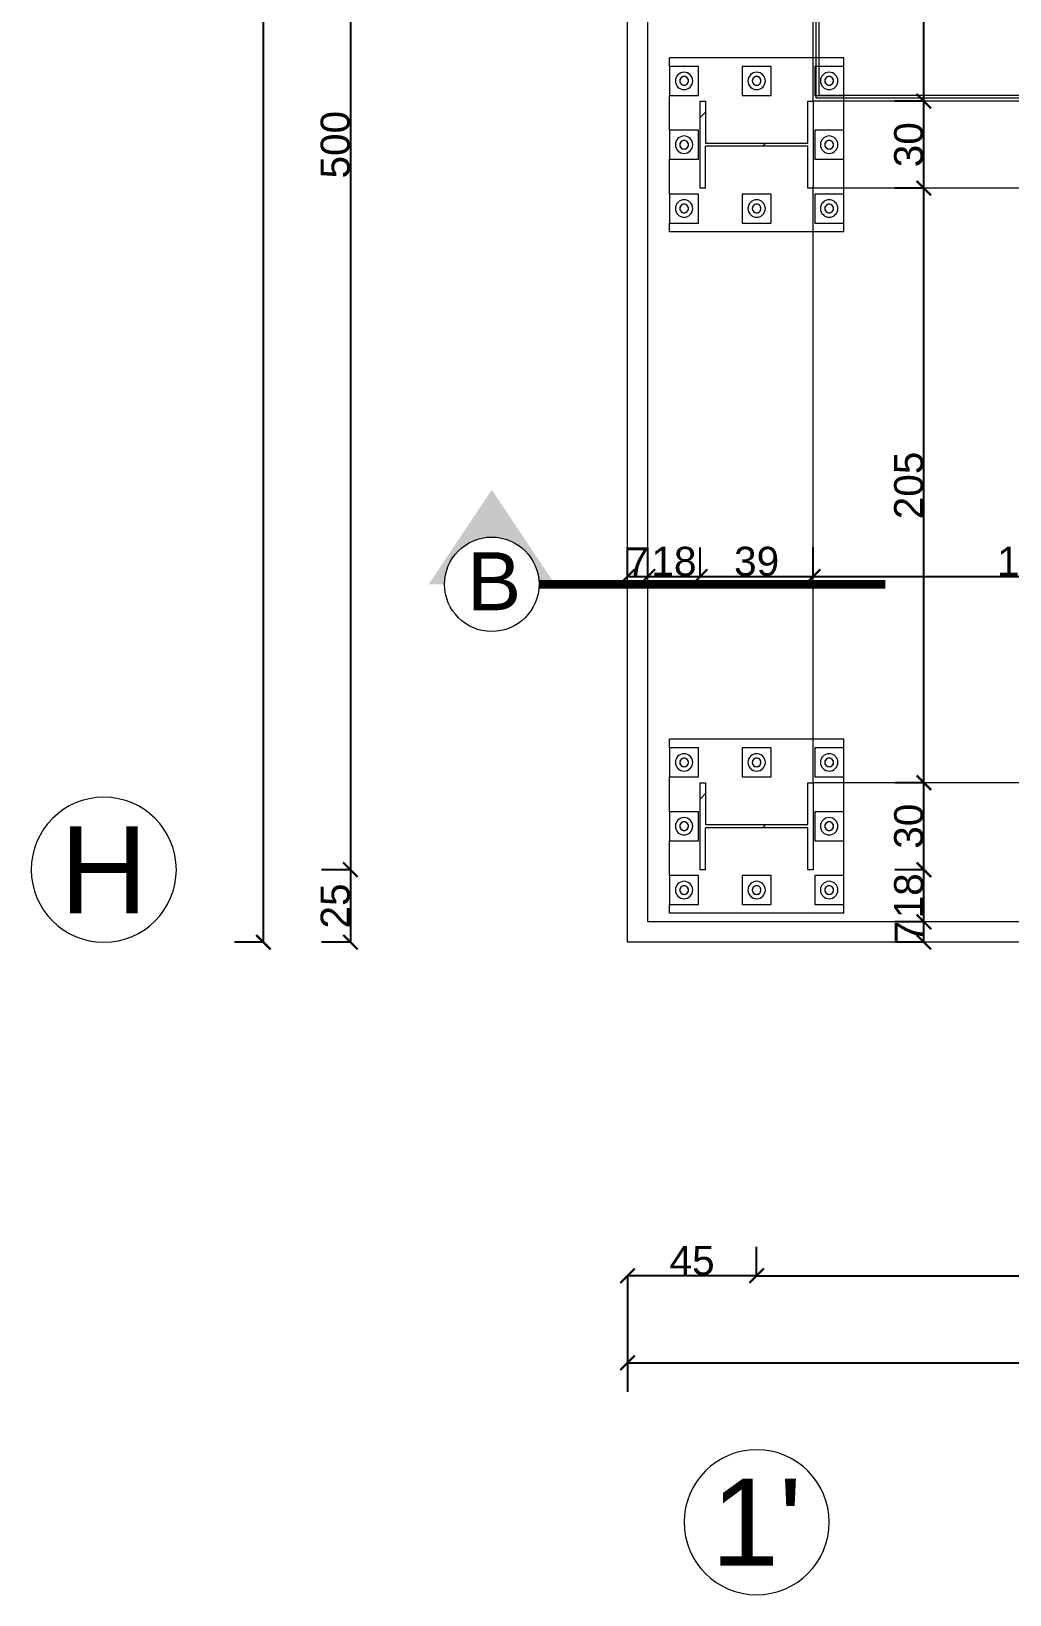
# Model space of a CAD drawing. Header units: centimetres. Extents: x 54005 to 61405, y 90310 to 94744.
# Drawn here: x 54005 to 54342, y 90750 to 91289 of the extents above; entities that cross this region are included whole.
import ezdxf
from ezdxf.enums import TextEntityAlignment as Align

# ---------------------------------------------------------------- set-up
doc = ezdxf.new("R2010")
doc.units = ezdxf.units.CM
doc.header["$LTSCALE"] = 25
doc.layers.get('0').update_dxf_attribs({"lineweight": 0})
doc.layers.get('Defpoints').update_dxf_attribs({"color": 115, "lineweight": 0})
doc.layers.add('ÖLCULENDIRME', color=115, linetype='Continuous', lineweight=5)
doc.styles.add('PEN-NO', font='arial.ttf')
doc.styles.get("Standard").update_dxf_attribs({"font": 'arial.ttf'})
doc.styles.add('YAZI', font='arial.ttf', dxfattribs={"height": 30})
doc.dimstyles.new('iç ölçü le', dxfattribs={"dimtxt": 10, "dimasz": 5, "dimexe": 10, "dimexo": 10, "dimgap": 0.09, "dimtad": 1, "dimdec": 0, "dimzin": 0, "dimdsep": 46, "dimtxsty": 'Standard', "dimblk": 'ARCHTICK', "dimcen": 0.09, "dimclrt": 7, "dimadec": 0, "dimazin": 0, "dimtfac": 1, "dimtdec": 0, "dimtofl": 0, "dimtmove": 0, "dimatfit": 3, "dimldrblk": 'DOT', "dimfxl": 20, "dimfxlon": 1, "dimtolj": 1, "dimtzin": 0, "dimarcsym": 0})

# ---------------------------------------------------------------- blocks, each defined once
blk = doc.blocks.new('AKS-NO')
blk.add_circle((0, 0), 62.5)
at = {"style": 'YAZI'}
blk.add_attdef('AKSNO', text='', height=50, dxfattribs=at).set_placement((0, 0), align=Align.MIDDLE_CENTER)
blk = doc.blocks.new('_ArchTick')
at = {"color": 0, "linetype": 'ByBlock', "const_width": 0.15}
blk.add_lwpolyline([(-0.5, -0.5), (0.5, 0.5)], dxfattribs=at)
blk = doc.blocks.new('*D24')
at = {"layer": 'Defpoints', "color": 0, "transparency": 16777216}
for p in [(54084.89, 94024.61), (54084.89, 94024.61), (54084.89, 90974.61)]:
    blk.add_point(p, dxfattribs=at)
at = {"layer": 'ÖLCULENDIRME', "color": 0, "lineweight": -2, "transparency": 16777216}
for p, q in [((54084.89, 94024.61), (54074.89, 94024.61)), ((54084.89, 90974.61), (54084.89, 94024.61)), ((54084.89, 90974.61), (54074.89, 90974.61))]:
    blk.add_line(p, q, dxfattribs=at)
at = {"layer": 'ÖLCULENDIRME', "color": 0, "lineweight": -2, "transparency": 16777216, "xscale": 5, "yscale": 5, "zscale": 5}
for p, rotation in [((54084.89, 94024.61), 90), ((54084.89, 90974.61), 270)]:
    blk.add_blockref('_ArchTick', p, dxfattribs=dict(at, rotation=rotation))
at = {"layer": 'ÖLCULENDIRME', "color": 7, "transparency": 16777216, "insert": (54079.69, 92499.61), "char_height": 10, "attachment_point": 5, "rotation": 90}
blk.add_mtext('\\A1;3050', dxfattribs=at)
blk = doc.blocks.new('_Dot')
at = {"color": 0, "linetype": 'ByBlock', "lineweight": -2}
blk.add_line((-0.5, 0), (-1, 0), dxfattribs=at)
at = {"color": 0, "linetype": 'ByBlock', "const_width": 0.5}
blk.add_lwpolyline([(-0.25, 0, 1), (0.25, 0, 1)], format="xyb", close=True, dxfattribs=at)
blk = doc.blocks.new('*D31')
at = {"layer": 'Defpoints', "color": 0, "transparency": 16777216}
for p in [(54114.89, 91499.61), (54114.89, 90999.61), (54114.89, 90999.61)]:
    blk.add_point(p, dxfattribs=at)
at = {"layer": 'ÖLCULENDIRME', "color": 0, "lineweight": -2, "transparency": 16777216}
for p, q in [((54114.89, 91499.61), (54104.89, 91499.61)), ((54114.89, 91499.61), (54114.89, 90999.61)), ((54114.89, 90999.61), (54104.89, 90999.61))]:
    blk.add_line(p, q, dxfattribs=at)
at = {"layer": 'ÖLCULENDIRME', "color": 0, "lineweight": -2, "transparency": 16777216, "xscale": 5, "yscale": 5, "zscale": 5}
for p, rotation in [((54114.89, 91499.61), 90), ((54114.89, 90999.61), 270)]:
    blk.add_blockref('_ArchTick', p, dxfattribs=dict(at, rotation=rotation))
at = {"layer": 'ÖLCULENDIRME', "color": 7, "transparency": 16777216, "insert": (54109.7, 91249.61), "char_height": 10, "attachment_point": 5, "rotation": 90}
blk.add_mtext('\\A1;500', dxfattribs=at)
blk = doc.blocks.new('*D32')
at = {"layer": 'Defpoints', "color": 0, "transparency": 16777216}
for p in [(54210.39, 90859.61), (61199.39, 90859.61), (61199.39, 90829.61)]:
    blk.add_point(p, dxfattribs=at)
at = {"layer": 'ÖLCULENDIRME', "color": 0, "lineweight": -2, "transparency": 16777216}
for p, q in [((54210.39, 90849.61), (54210.39, 90819.61)), ((61199.39, 90849.61), (61199.39, 90819.61)), ((54210.39, 90829.61), (61199.39, 90829.61))]:
    blk.add_line(p, q, dxfattribs=at)
at = {"layer": 'ÖLCULENDIRME', "color": 0, "lineweight": -2, "transparency": 16777216, "xscale": 5, "yscale": 5, "zscale": 5, "rotation": 180}
blk.add_blockref('_ArchTick', (54210.39, 90829.61), dxfattribs=at)
at = {"layer": 'ÖLCULENDIRME', "color": 0, "lineweight": -2, "transparency": 16777216, "xscale": 5, "yscale": 5, "zscale": 5}
blk.add_blockref('_ArchTick', (61199.39, 90829.61), dxfattribs=at)
at = {"layer": 'ÖLCULENDIRME', "color": 7, "transparency": 16777216, "insert": (57704.89, 90834.81), "char_height": 10, "attachment_point": 5}
blk.add_mtext('\\A1;6989', dxfattribs=at)
blk = doc.blocks.new('*D33')
at = {"layer": 'Defpoints', "color": 0, "transparency": 16777216}
for p in [(54254.89, 90859.61), (54904.89, 90859.61), (54904.89, 90859.61)]:
    blk.add_point(p, dxfattribs=at)
at = {"layer": 'ÖLCULENDIRME', "color": 0, "lineweight": -2, "transparency": 16777216}
for p, q in [((54254.89, 90859.61), (54254.89, 90869.61)), ((54904.89, 90859.61), (54904.89, 90869.61)), ((54254.89, 90859.61), (54904.89, 90859.61))]:
    blk.add_line(p, q, dxfattribs=at)
at = {"layer": 'ÖLCULENDIRME', "color": 0, "lineweight": -2, "transparency": 16777216, "xscale": 5, "yscale": 5, "zscale": 5, "rotation": 180}
blk.add_blockref('_ArchTick', (54254.89, 90859.61), dxfattribs=at)
at = {"layer": 'ÖLCULENDIRME', "color": 0, "lineweight": -2, "transparency": 16777216, "xscale": 5, "yscale": 5, "zscale": 5}
blk.add_blockref('_ArchTick', (54904.89, 90859.61), dxfattribs=at)
at = {"layer": 'ÖLCULENDIRME', "color": 7, "transparency": 16777216, "insert": (54579.89, 90864.81), "char_height": 10, "attachment_point": 5}
blk.add_mtext('\\A1;650', dxfattribs=at)
blk = doc.blocks.new('*D46')
at = {"layer": 'Defpoints', "color": 0, "transparency": 16777216}
for p in [(54114.89, 90999.61), (54114.89, 90974.61), (54115.71, 90974.61)]:
    blk.add_point(p, dxfattribs=at)
at = {"layer": 'ÖLCULENDIRME', "color": 0, "lineweight": -2, "transparency": 16777216}
for p, q in [((54114.89, 90999.61), (54104.89, 90999.61)), ((54114.89, 90999.61), (54114.89, 90974.61)), ((54114.89, 90974.61), (54104.89, 90974.61))]:
    blk.add_line(p, q, dxfattribs=at)
at = {"layer": 'ÖLCULENDIRME', "color": 0, "lineweight": -2, "transparency": 16777216, "xscale": 5, "yscale": 5, "zscale": 5}
for p, rotation in [((54114.89, 90999.61), 90), ((54114.89, 90974.61), 270)]:
    blk.add_blockref('_ArchTick', p, dxfattribs=dict(at, rotation=rotation))
at = {"layer": 'ÖLCULENDIRME', "color": 7, "transparency": 16777216, "insert": (54109.7, 90987.11), "char_height": 10, "attachment_point": 5, "rotation": 90}
blk.add_mtext('\\A1;25', dxfattribs=at)
blk = doc.blocks.new('*D47')
at = {"layer": 'Defpoints', "color": 0, "transparency": 16777216}
for p in [(54210.39, 90868.15), (54210.39, 90859.61), (54254.89, 90859.61)]:
    blk.add_point(p, dxfattribs=at)
at = {"layer": 'ÖLCULENDIRME', "color": 0, "lineweight": -2, "transparency": 16777216}
for p, q in [((54254.89, 90859.61), (54254.89, 90869.61)), ((54210.39, 90859.61), (54210.39, 90849.61)), ((54254.89, 90859.61), (54210.39, 90859.61))]:
    blk.add_line(p, q, dxfattribs=at)
at = {"layer": 'ÖLCULENDIRME', "color": 0, "lineweight": -2, "transparency": 16777216, "xscale": 5, "yscale": 5, "zscale": 5, "rotation": 180}
blk.add_blockref('_ArchTick', (54210.39, 90859.61), dxfattribs=at)
at = {"layer": 'ÖLCULENDIRME', "color": 0, "lineweight": -2, "transparency": 16777216, "xscale": 5, "yscale": 5, "zscale": 5}
blk.add_blockref('_ArchTick', (54254.89, 90859.61), dxfattribs=at)
at = {"layer": 'ÖLCULENDIRME', "color": 7, "transparency": 16777216, "insert": (54232.64, 90864.79), "char_height": 10, "attachment_point": 5}
blk.add_mtext('\\A1;45', dxfattribs=at)
blk = doc.blocks.new('*D107')
at = {"layer": 'Defpoints', "color": 0, "transparency": 16777216}
for p in [(54210.39, 91100.7), (54217.39, 91100.7), (54217.39, 91100.7)]:
    blk.add_point(p, dxfattribs=at)
at = {"layer": 'ÖLCULENDIRME', "color": 0, "lineweight": -2, "transparency": 16777216}
for p, q in [((54210.39, 91100.7), (54210.39, 91110.7)), ((54217.39, 91100.7), (54217.39, 91110.7)), ((54210.39, 91100.7), (54217.39, 91100.7))]:
    blk.add_line(p, q, dxfattribs=at)
at = {"layer": 'ÖLCULENDIRME', "color": 0, "lineweight": -2, "transparency": 16777216, "xscale": 5, "yscale": 5, "zscale": 5, "rotation": 180}
blk.add_blockref('_ArchTick', (54210.39, 91100.7), dxfattribs=at)
at = {"layer": 'ÖLCULENDIRME', "color": 0, "lineweight": -2, "transparency": 16777216, "xscale": 5, "yscale": 5, "zscale": 5}
blk.add_blockref('_ArchTick', (54217.39, 91100.7), dxfattribs=at)
at = {"layer": 'ÖLCULENDIRME', "color": 7, "transparency": 16777216, "insert": (54213.89, 91105.79), "char_height": 10, "attachment_point": 5}
blk.add_mtext('\\A1;7', dxfattribs=at)
blk = doc.blocks.new('*D108')
at = {"layer": 'Defpoints', "color": 0, "transparency": 16777216}
for p in [(54217.39, 91100.7), (54235.39, 91100.7), (54235.39, 91100.7)]:
    blk.add_point(p, dxfattribs=at)
at = {"layer": 'ÖLCULENDIRME', "color": 0, "lineweight": -2, "transparency": 16777216}
for p, q in [((54217.39, 91100.7), (54217.39, 91110.7)), ((54235.39, 91100.7), (54235.39, 91110.7)), ((54217.39, 91100.7), (54235.39, 91100.7))]:
    blk.add_line(p, q, dxfattribs=at)
at = {"layer": 'ÖLCULENDIRME', "color": 0, "lineweight": -2, "transparency": 16777216, "xscale": 5, "yscale": 5, "zscale": 5, "rotation": 180}
blk.add_blockref('_ArchTick', (54217.39, 91100.7), dxfattribs=at)
at = {"layer": 'ÖLCULENDIRME', "color": 0, "lineweight": -2, "transparency": 16777216, "xscale": 5, "yscale": 5, "zscale": 5}
blk.add_blockref('_ArchTick', (54235.39, 91100.7), dxfattribs=at)
at = {"layer": 'ÖLCULENDIRME', "color": 7, "transparency": 16777216, "insert": (54226.39, 91105.89), "char_height": 10, "attachment_point": 5}
blk.add_mtext('\\A1;18', dxfattribs=at)
blk = doc.blocks.new('*D109')
at = {"layer": 'Defpoints', "color": 0, "transparency": 16777216}
for p in [(54235.39, 91100.7), (54274.39, 91100.7), (54274.39, 91100.7)]:
    blk.add_point(p, dxfattribs=at)
at = {"layer": 'ÖLCULENDIRME', "color": 0, "lineweight": -2, "transparency": 16777216}
for p, q in [((54235.39, 91100.7), (54235.39, 91110.7)), ((54274.39, 91100.7), (54274.39, 91110.7)), ((54235.39, 91100.7), (54274.39, 91100.7))]:
    blk.add_line(p, q, dxfattribs=at)
at = {"layer": 'ÖLCULENDIRME', "color": 0, "lineweight": -2, "transparency": 16777216, "xscale": 5, "yscale": 5, "zscale": 5, "rotation": 180}
blk.add_blockref('_ArchTick', (54235.39, 91100.7), dxfattribs=at)
at = {"layer": 'ÖLCULENDIRME', "color": 0, "lineweight": -2, "transparency": 16777216, "xscale": 5, "yscale": 5, "zscale": 5}
blk.add_blockref('_ArchTick', (54274.39, 91100.7), dxfattribs=at)
at = {"layer": 'ÖLCULENDIRME', "color": 7, "transparency": 16777216, "insert": (54254.89, 91105.9), "char_height": 10, "attachment_point": 5}
blk.add_mtext('\\A1;39', dxfattribs=at)
blk = doc.blocks.new('*D110')
at = {"layer": 'Defpoints', "color": 0, "transparency": 16777216}
for p in [(54274.39, 91100.7), (54424.39, 91100.7), (54424.39, 91100.7)]:
    blk.add_point(p, dxfattribs=at)
at = {"layer": 'ÖLCULENDIRME', "color": 0, "lineweight": -2, "transparency": 16777216}
for p, q in [((54274.39, 91100.7), (54274.39, 91110.7)), ((54274.39, 91100.7), (54424.39, 91100.7)), ((54424.39, 91100.7), (54424.39, 91090.7))]:
    blk.add_line(p, q, dxfattribs=at)
at = {"layer": 'ÖLCULENDIRME', "color": 0, "lineweight": -2, "transparency": 16777216, "xscale": 5, "yscale": 5, "zscale": 5, "rotation": 180}
blk.add_blockref('_ArchTick', (54274.39, 91100.7), dxfattribs=at)
at = {"layer": 'ÖLCULENDIRME', "color": 0, "lineweight": -2, "transparency": 16777216, "xscale": 5, "yscale": 5, "zscale": 5}
blk.add_blockref('_ArchTick', (54424.39, 91100.7), dxfattribs=at)
at = {"layer": 'ÖLCULENDIRME', "color": 7, "transparency": 16777216, "insert": (54349.39, 91105.89), "char_height": 10, "attachment_point": 5}
blk.add_mtext('\\A1;150', dxfattribs=at)
blk = doc.blocks.new('*D115')
at = {"layer": 'Defpoints', "color": 0, "transparency": 16777216}
for p in [(54312.54, 90981.61), (54312.54, 90981.61), (54312.54, 90974.61)]:
    blk.add_point(p, dxfattribs=at)
at = {"layer": 'ÖLCULENDIRME', "color": 0, "lineweight": -2, "transparency": 16777216}
for p, q in [((54312.54, 90981.61), (54302.54, 90981.61)), ((54312.54, 90974.61), (54312.54, 90981.61)), ((54312.54, 90974.61), (54302.54, 90974.61))]:
    blk.add_line(p, q, dxfattribs=at)
at = {"layer": 'ÖLCULENDIRME', "color": 0, "lineweight": -2, "transparency": 16777216, "xscale": 5, "yscale": 5, "zscale": 5}
for p, rotation in [((54312.54, 90981.61), 90), ((54312.54, 90974.61), 270)]:
    blk.add_blockref('_ArchTick', p, dxfattribs=dict(at, rotation=rotation))
at = {"layer": 'ÖLCULENDIRME', "color": 7, "transparency": 16777216, "insert": (54307.45, 90978.11), "char_height": 10, "attachment_point": 5, "rotation": 90}
blk.add_mtext('\\A1;7', dxfattribs=at)
blk = doc.blocks.new('*D116')
at = {"layer": 'Defpoints', "color": 0, "transparency": 16777216}
for p in [(54312.54, 90999.61), (54312.54, 90999.61), (54312.54, 90981.61)]:
    blk.add_point(p, dxfattribs=at)
at = {"layer": 'ÖLCULENDIRME', "color": 0, "lineweight": -2, "transparency": 16777216}
for p, q in [((54312.54, 90999.61), (54302.54, 90999.61)), ((54312.54, 90981.61), (54312.54, 90999.61)), ((54312.54, 90981.61), (54302.54, 90981.61))]:
    blk.add_line(p, q, dxfattribs=at)
at = {"layer": 'ÖLCULENDIRME', "color": 0, "lineweight": -2, "transparency": 16777216, "xscale": 5, "yscale": 5, "zscale": 5}
for p, rotation in [((54312.54, 90999.61), 90), ((54312.54, 90981.61), 270)]:
    blk.add_blockref('_ArchTick', p, dxfattribs=dict(at, rotation=rotation))
at = {"layer": 'ÖLCULENDIRME', "color": 7, "transparency": 16777216, "insert": (54307.34, 90990.61), "char_height": 10, "attachment_point": 5, "rotation": 90}
blk.add_mtext('\\A1;18', dxfattribs=at)
blk = doc.blocks.new('*D117')
at = {"layer": 'Defpoints', "color": 0, "transparency": 16777216}
for p in [(54312.54, 91029.61), (54312.54, 91029.61), (54312.54, 90999.61)]:
    blk.add_point(p, dxfattribs=at)
at = {"layer": 'ÖLCULENDIRME', "color": 0, "lineweight": -2, "transparency": 16777216}
for p, q in [((54312.54, 91029.61), (54302.54, 91029.61)), ((54312.54, 90999.61), (54312.54, 91029.61)), ((54312.54, 90999.61), (54302.54, 90999.61))]:
    blk.add_line(p, q, dxfattribs=at)
at = {"layer": 'ÖLCULENDIRME', "color": 0, "lineweight": -2, "transparency": 16777216, "xscale": 5, "yscale": 5, "zscale": 5}
for p, rotation in [((54312.54, 91029.61), 90), ((54312.54, 90999.61), 270)]:
    blk.add_blockref('_ArchTick', p, dxfattribs=dict(at, rotation=rotation))
at = {"layer": 'ÖLCULENDIRME', "color": 7, "transparency": 16777216, "insert": (54307.34, 91014.61), "char_height": 10, "attachment_point": 5, "rotation": 90}
blk.add_mtext('\\A1;30', dxfattribs=at)
blk = doc.blocks.new('*D118')
at = {"layer": 'Defpoints', "color": 0, "transparency": 16777216}
for p in [(54312.54, 91234.61), (54312.54, 91234.61), (54312.54, 91029.61)]:
    blk.add_point(p, dxfattribs=at)
at = {"layer": 'ÖLCULENDIRME', "color": 0, "lineweight": -2, "transparency": 16777216}
for p, q in [((54312.54, 91234.61), (54302.54, 91234.61)), ((54312.54, 91029.61), (54312.54, 91234.61)), ((54312.54, 91029.61), (54302.54, 91029.61))]:
    blk.add_line(p, q, dxfattribs=at)
at = {"layer": 'ÖLCULENDIRME', "color": 0, "lineweight": -2, "transparency": 16777216, "xscale": 5, "yscale": 5, "zscale": 5}
for p, rotation in [((54312.54, 91234.61), 90), ((54312.54, 91029.61), 270)]:
    blk.add_blockref('_ArchTick', p, dxfattribs=dict(at, rotation=rotation))
at = {"layer": 'ÖLCULENDIRME', "color": 7, "transparency": 16777216, "insert": (54307.34, 91132.11), "char_height": 10, "attachment_point": 5, "rotation": 90}
blk.add_mtext('\\A1;205', dxfattribs=at)
blk = doc.blocks.new('*D49')
at = {"layer": 'Defpoints', "color": 0, "transparency": 16777216}
for p in [(54312.54, 91264.61), (54312.54, 91264.61), (54312.54, 91234.61)]:
    blk.add_point(p, dxfattribs=at)
at = {"layer": 'ÖLCULENDIRME', "color": 0, "lineweight": -2, "transparency": 16777216}
for p, q in [((54312.54, 91264.61), (54302.54, 91264.61)), ((54312.54, 91234.61), (54312.54, 91264.61)), ((54312.54, 91234.61), (54302.54, 91234.61))]:
    blk.add_line(p, q, dxfattribs=at)
at = {"layer": 'ÖLCULENDIRME', "color": 0, "lineweight": -2, "transparency": 16777216, "xscale": 5, "yscale": 5, "zscale": 5}
for p, rotation in [((54312.54, 91264.61), 90), ((54312.54, 91234.61), 270)]:
    blk.add_blockref('_ArchTick', p, dxfattribs=dict(at, rotation=rotation))
at = {"layer": 'ÖLCULENDIRME', "color": 7, "transparency": 16777216, "insert": (54307.34, 91249.61), "char_height": 10, "attachment_point": 5, "rotation": 90}
blk.add_mtext('\\A1;30', dxfattribs=at)
blk = doc.blocks.new('*D50')
at = {"layer": 'Defpoints', "color": 0, "transparency": 16777216}
for p in [(54312.54, 91584.61), (54312.54, 91584.61), (54312.54, 91264.61)]:
    blk.add_point(p, dxfattribs=at)
at = {"layer": 'ÖLCULENDIRME', "color": 0, "lineweight": -2, "transparency": 16777216}
for p, q in [((54312.54, 91584.61), (54302.54, 91584.61)), ((54312.54, 91264.61), (54312.54, 91584.61)), ((54312.54, 91264.61), (54302.54, 91264.61))]:
    blk.add_line(p, q, dxfattribs=at)
at = {"layer": 'ÖLCULENDIRME', "color": 0, "lineweight": -2, "transparency": 16777216, "xscale": 5, "yscale": 5, "zscale": 5}
for p, rotation in [((54312.54, 91584.61), 90), ((54312.54, 91264.61), 270)]:
    blk.add_blockref('_ArchTick', p, dxfattribs=dict(at, rotation=rotation))
at = {"layer": 'ÖLCULENDIRME', "color": 7, "transparency": 16777216, "insert": (54307.34, 91424.61), "char_height": 10, "attachment_point": 5, "rotation": 90}
blk.add_mtext('\\A1;320', dxfattribs=at)

msp = doc.modelspace()

# ---------------------------------------------------------------- hatches: boundary and pattern name
at = {"layer": 'ÖLCULENDIRME'}
h = msp.add_hatch(color=256, dxfattribs=at)
h.dxf.hatch_style = 1
h.paths.add_polyline_path([(54147.34, 91098.03), (54141.85, 91098.03), (54163.61, 91130.65), (54185.38, 91098.03), (54179.89, 91098.03, 1)])

# ---------------------------------------------------------------- linework, layer by layer
for p, q in [((54284.89, 91279.61), (54224.89, 91279.61)), ((54224.89, 91276.61), (54224.89, 91279.61)), ((54234.89, 91276.61), (54224.89, 91276.61)), ((54224.89, 91276.61), (54224.89, 91266.61)), ((54234.89, 91266.61), (54234.89, 91276.61)), ((54259.89, 91276.61), (54249.89, 91276.61)), ((54249.89, 91276.61), (54249.89, 91266.61)), ((54259.89, 91266.61), (54259.89, 91276.61)), ((54284.89, 91276.61), (54274.89, 91276.61)), ((54274.89, 91276.61), (54274.89, 91266.61)), ((54284.89, 91276.61), (54284.89, 91279.61)), ((54284.89, 91266.61), (54284.89, 91276.61)), ((54224.89, 91254.61), (54224.89, 91266.61)), ((54224.89, 91266.61), (54234.89, 91266.61)), ((54249.89, 91266.61), (54259.89, 91266.61)), ((54274.89, 91266.61), (54284.89, 91266.61)), ((54284.89, 91254.61), (54284.89, 91266.61)), ((54235.39, 91234.61), (54235.39, 91264.61)), ((54235.39, 91264.61), (54237.29, 91264.61)), ((54235.39, 91258.94), (54237.29, 91260.84)), ((54237.29, 91264.61), (54237.29, 91250.16)), ((54272.49, 91250.16), (54272.49, 91264.61)), ((54272.49, 91264.61), (54274.39, 91264.61)), ((54274.39, 91264.61), (54274.39, 91234.61)), ((54234.89, 91254.61), (54224.89, 91254.61)), ((54224.89, 91254.61), (54224.89, 91244.61)), ((54234.89, 91244.61), (54234.89, 91254.61)), ((54237.29, 91250.16), (54272.49, 91250.16)), ((54256.94, 91249.06), (54258.04, 91250.16)), ((54284.89, 91254.61), (54274.89, 91254.61)), ((54274.89, 91254.61), (54274.89, 91244.61)), ((54284.89, 91244.61), (54284.89, 91254.61)), ((54224.89, 91232.61), (54224.89, 91244.61)), ((54224.89, 91244.61), (54234.89, 91244.61)), ((54272.49, 91249.06), (54237.29, 91249.06)), ((54237.29, 91234.61), (54237.29, 91249.06)), ((54272.49, 91234.61), (54272.49, 91249.06)), ((54274.89, 91244.61), (54284.89, 91244.61)), ((54284.89, 91232.61), (54284.89, 91244.61)), ((54237.29, 91234.61), (54235.39, 91234.61)), ((54274.39, 91234.61), (54272.49, 91234.61)), ((54273.92, 91234.61), (54274.39, 91235.08)), ((54884.89, 91234.61), (54274.39, 91234.61)), ((54274.39, 91029.61), (54274.39, 91234.61)), ((54234.89, 91232.61), (54224.89, 91232.61)), ((54224.89, 91232.61), (54224.89, 91222.61)), ((54234.89, 91222.61), (54234.89, 91232.61)), ((54259.89, 91232.61), (54249.89, 91232.61)), ((54249.89, 91232.61), (54249.89, 91222.61)), ((54259.89, 91222.61), (54259.89, 91232.61)), ((54284.89, 91232.61), (54274.89, 91232.61)), ((54274.89, 91232.61), (54274.89, 91222.61)), ((54284.89, 91222.61), (54284.89, 91232.61)), ((54224.89, 91219.61), (54224.89, 91222.61)), ((54224.89, 91222.61), (54234.89, 91222.61)), ((54249.89, 91222.61), (54259.89, 91222.61)), ((54274.89, 91222.61), (54284.89, 91222.61)), ((54284.89, 91219.61), (54284.89, 91222.61)), ((54284.89, 91219.61), (54224.89, 91219.61)), ((54273.92, 91044.61), (54274.39, 91045.08)), ((54284.89, 91044.61), (54224.89, 91044.61)), ((54224.89, 91041.61), (54224.89, 91044.61)), ((54234.89, 91041.61), (54224.89, 91041.61)), ((54224.89, 91041.61), (54224.89, 91031.61)), ((54234.89, 91031.61), (54234.89, 91041.61)), ((54259.89, 91041.61), (54249.89, 91041.61)), ((54249.89, 91041.61), (54249.89, 91031.61)), ((54259.89, 91031.61), (54259.89, 91041.61)), ((54284.89, 91041.61), (54274.89, 91041.61)), ((54274.89, 91041.61), (54274.89, 91031.61)), ((54284.89, 91041.61), (54284.89, 91044.61)), ((54284.89, 91031.61), (54284.89, 91041.61)), ((54224.89, 91019.61), (54224.89, 91031.61)), ((54224.89, 91031.61), (54234.89, 91031.61)), ((54235.39, 90999.61), (54235.39, 91029.61)), ((54235.39, 91029.61), (54237.29, 91029.61)), ((54237.29, 91029.61), (54237.29, 91015.16)), ((54249.89, 91031.61), (54259.89, 91031.61)), ((54272.49, 91015.16), (54272.49, 91029.61)), ((54272.49, 91029.61), (54274.39, 91029.61)), ((54274.39, 91029.61), (54274.39, 90999.61)), ((54884.89, 91029.61), (54274.39, 91029.61)), ((54274.89, 91031.61), (54284.89, 91031.61)), ((54284.89, 91019.61), (54284.89, 91031.61)), ((54235.39, 91023.94), (54237.29, 91025.84)), ((54234.89, 91019.61), (54224.89, 91019.61)), ((54224.89, 91019.61), (54224.89, 91009.61)), ((54234.89, 91009.61), (54234.89, 91019.61)), ((54284.89, 91019.61), (54274.89, 91019.61)), ((54274.89, 91019.61), (54274.89, 91009.61)), ((54284.89, 91009.61), (54284.89, 91019.61)), ((54237.29, 91015.16), (54272.49, 91015.16)), ((54272.49, 91014.06), (54237.29, 91014.06)), ((54237.29, 90999.61), (54237.29, 91014.06)), ((54256.94, 91014.06), (54258.04, 91015.16)), ((54272.49, 90999.61), (54272.49, 91014.06)), ((54224.89, 90997.61), (54224.89, 91009.61)), ((54224.89, 91009.61), (54234.89, 91009.61)), ((54274.89, 91009.61), (54284.89, 91009.61)), ((54284.89, 90997.61), (54284.89, 91009.61)), ((54234.89, 90997.61), (54224.89, 90997.61)), ((54224.89, 90997.61), (54224.89, 90987.61)), ((54234.89, 90987.61), (54234.89, 90997.61)), ((54237.29, 90999.61), (54235.39, 90999.61)), ((54259.89, 90997.61), (54249.89, 90997.61)), ((54249.89, 90997.61), (54249.89, 90987.61)), ((54259.89, 90987.61), (54259.89, 90997.61)), ((54274.39, 90999.61), (54272.49, 90999.61)), ((54284.89, 90997.61), (54274.89, 90997.61)), ((54274.89, 90997.61), (54274.89, 90987.61)), ((54284.89, 90987.61), (54284.89, 90997.61)), ((54224.89, 90987.61), (54234.89, 90987.61)), ((54224.89, 90984.61), (54224.89, 90987.61)), ((54249.89, 90987.61), (54259.89, 90987.61)), ((54274.89, 90987.61), (54284.89, 90987.61)), ((54284.89, 90984.61), (54284.89, 90987.61)), ((54284.89, 90984.61), (54224.89, 90984.61))]:
    msp.add_line(p, q, dxfattribs=at)
for points in [[(55029.89, 90974.61), (54210.39, 90974.61), (54210.39, 91639.61), (54859.89, 91639.61), (54859.89, 94024.61), (55029.89, 94024.61)], [(55029.89, 90981.61), (54217.39, 90981.61), (54217.39, 91632.61), (54866.89, 91632.61), (54866.89, 94017.61), (55029.89, 94017.61)]]:
    msp.add_lwpolyline(points, dxfattribs=at)
for points in [[(54274.39, 91584.61), (54884.89, 91584.61), (54884.89, 91264.61), (54274.39, 91264.61)], [(54275.39, 91583.61), (54883.89, 91583.61), (54883.89, 91265.61), (54275.39, 91265.61)], [(54276.39, 91582.61), (54882.89, 91582.61), (54882.89, 91266.61), (54276.39, 91266.61)]]:
    msp.add_lwpolyline(points, close=True, dxfattribs=at)
at = {"layer": 'ÖLCULENDIRME', "const_width": 3}
msp.add_lwpolyline([(54179.89, 91098.03), (54299.28, 91098.03)], dxfattribs=at)
at = {"layer": 'ÖLCULENDIRME'}
msp.add_circle((54163.61, 91098.03), 16.28, dxfattribs=at)
msp.add_circle((54163.61, 91098.03), 16.28, dxfattribs=at)
for centre, radius, start, end in [((54229.89, 91271.61), 3, 90, 270), ((54229.89, 91271.61), 1.5, 90, 270), ((54229.89, 91271.61), 1.5, 152.9779, 207.0221), ((54229.89, 91271.61), 1.5, 124.9434, 145.0566), ((54229.89, 91271.61), 1.5, 62.9779, 117.0221), ((54229.89, 91271.61), 3, 270, 90), ((54229.89, 91271.61), 1.5, 270, 90), ((54229.89, 91271.61), 1.5, 34.9434, 55.0566), ((54229.89, 91271.61), 1.5, 332.9779, 27.0221), ((54254.89, 91271.61), 3, 90, 270), ((54254.89, 91271.61), 1.5, 90, 270), ((54254.89, 91271.61), 1.5, 152.9779, 207.0221), ((54254.89, 91271.61), 1.5, 124.9434, 145.0566), ((54254.89, 91271.61), 1.5, 62.9779, 117.0221), ((54254.89, 91271.61), 3, 270, 90), ((54254.89, 91271.61), 1.5, 270, 90), ((54254.89, 91271.61), 1.5, 34.9434, 55.0566), ((54254.89, 91271.61), 1.5, 332.9779, 27.0221), ((54279.89, 91271.61), 3, 90, 270), ((54279.89, 91271.61), 1.5, 90, 270), ((54279.89, 91271.61), 1.5, 152.9779, 207.0221), ((54279.89, 91271.61), 1.5, 124.9434, 145.0566), ((54279.89, 91271.61), 1.5, 62.9779, 117.0221), ((54279.89, 91271.61), 3, 270, 90), ((54279.89, 91271.61), 1.5, 270, 90), ((54279.89, 91271.61), 1.5, 34.9434, 55.0566), ((54279.89, 91271.61), 1.5, 332.9779, 27.0221), ((54229.89, 91271.61), 1.5, 214.9434, 235.0566), ((54229.89, 91271.61), 1.5, 242.9779, 297.0221), ((54229.89, 91271.61), 1.5, 304.9434, 325.0566), ((54254.89, 91271.61), 1.5, 214.9434, 235.0566), ((54254.89, 91271.61), 1.5, 242.9779, 297.0221), ((54254.89, 91271.61), 1.5, 304.9434, 325.0566), ((54279.89, 91271.61), 1.5, 214.9434, 235.0566), ((54279.89, 91271.61), 1.5, 242.9779, 297.0221), ((54279.89, 91271.61), 1.5, 304.9434, 325.0566), ((54229.89, 91249.61), 3, 90, 270), ((54229.89, 91249.61), 1.5, 90, 270), ((54229.89, 91249.61), 1.5, 152.9779, 207.0221), ((54229.89, 91249.61), 1.5, 124.9434, 145.0566), ((54229.89, 91249.61), 1.5, 62.9779, 117.0221), ((54229.89, 91249.61), 3, 270, 90), ((54229.89, 91249.61), 1.5, 270, 90), ((54229.89, 91249.61), 1.5, 34.9434, 55.0566), ((54229.89, 91249.61), 1.5, 332.9779, 27.0221), ((54279.89, 91249.61), 3, 90, 270), ((54279.89, 91249.61), 1.5, 90, 270), ((54279.89, 91249.61), 1.5, 152.9779, 207.0221), ((54279.89, 91249.61), 1.5, 124.9434, 145.0566), ((54279.89, 91249.61), 1.5, 62.9779, 117.0221), ((54279.89, 91249.61), 3, 270, 90), ((54279.89, 91249.61), 1.5, 270, 90), ((54279.89, 91249.61), 1.5, 34.9434, 55.0566), ((54279.89, 91249.61), 1.5, 332.9779, 27.0221), ((54229.89, 91249.61), 1.5, 214.9434, 235.0566), ((54229.89, 91249.61), 1.5, 242.9779, 297.0221), ((54229.89, 91249.61), 1.5, 304.9434, 325.0566), ((54279.89, 91249.61), 1.5, 214.9434, 235.0566), ((54279.89, 91249.61), 1.5, 242.9779, 297.0221), ((54279.89, 91249.61), 1.5, 304.9434, 325.0566), ((54229.89, 91227.61), 3, 90, 270), ((54229.89, 91227.61), 1.5, 90, 270), ((54229.89, 91227.61), 1.5, 152.9779, 207.0221), ((54229.89, 91227.61), 1.5, 124.9434, 145.0566), ((54229.89, 91227.61), 1.5, 62.9779, 117.0221), ((54229.89, 91227.61), 3, 270, 90), ((54229.89, 91227.61), 1.5, 270, 90), ((54229.89, 91227.61), 1.5, 34.9434, 55.0566), ((54229.89, 91227.61), 1.5, 332.9779, 27.0221), ((54254.89, 91227.61), 3, 90, 270), ((54254.89, 91227.61), 1.5, 90, 270), ((54254.89, 91227.61), 1.5, 152.9779, 207.0221), ((54254.89, 91227.61), 1.5, 124.9434, 145.0566), ((54254.89, 91227.61), 1.5, 62.9779, 117.0221), ((54254.89, 91227.61), 3, 270, 90), ((54254.89, 91227.61), 1.5, 270, 90), ((54254.89, 91227.61), 1.5, 34.9434, 55.0566), ((54254.89, 91227.61), 1.5, 332.9779, 27.0221), ((54279.89, 91227.61), 3, 90, 270), ((54279.89, 91227.61), 1.5, 90, 270), ((54279.89, 91227.61), 1.5, 152.9779, 207.0221), ((54279.89, 91227.61), 1.5, 124.9434, 145.0566), ((54279.89, 91227.61), 1.5, 62.9779, 117.0221), ((54279.89, 91227.61), 3, 270, 90), ((54279.89, 91227.61), 1.5, 270, 90), ((54279.89, 91227.61), 1.5, 34.9434, 55.0566), ((54279.89, 91227.61), 1.5, 332.9779, 27.0221), ((54229.89, 91227.61), 1.5, 214.9434, 235.0566), ((54229.89, 91227.61), 1.5, 242.9779, 297.0221), ((54229.89, 91227.61), 1.5, 304.9434, 325.0566), ((54254.89, 91227.61), 1.5, 214.9434, 235.0566), ((54254.89, 91227.61), 1.5, 242.9779, 297.0221), ((54254.89, 91227.61), 1.5, 304.9434, 325.0566), ((54279.89, 91227.61), 1.5, 214.9434, 235.0566), ((54279.89, 91227.61), 1.5, 242.9779, 297.0221), ((54279.89, 91227.61), 1.5, 304.9434, 325.0566), ((54229.89, 91036.61), 3, 90, 270), ((54229.89, 91036.61), 3, 270, 90), ((54254.89, 91036.61), 3, 90, 270), ((54254.89, 91036.61), 3, 270, 90), ((54279.89, 91036.61), 3, 90, 270), ((54279.89, 91036.61), 3, 270, 90), ((54229.89, 91036.61), 1.5, 90, 270), ((54229.89, 91036.61), 1.5, 152.9779, 207.0221), ((54229.89, 91036.61), 1.5, 124.9434, 145.0566), ((54229.89, 91036.61), 1.5, 214.9434, 235.0566), ((54229.89, 91036.61), 1.5, 62.9779, 117.0221), ((54229.89, 91036.61), 1.5, 242.9779, 297.0221), ((54229.89, 91036.61), 1.5, 270, 90), ((54229.89, 91036.61), 1.5, 34.9434, 55.0566), ((54229.89, 91036.61), 1.5, 304.9434, 325.0566), ((54229.89, 91036.61), 1.5, 332.9779, 27.0221), ((54254.89, 91036.61), 1.5, 90, 270), ((54254.89, 91036.61), 1.5, 152.9779, 207.0221), ((54254.89, 91036.61), 1.5, 124.9434, 145.0566), ((54254.89, 91036.61), 1.5, 214.9434, 235.0566), ((54254.89, 91036.61), 1.5, 62.9779, 117.0221), ((54254.89, 91036.61), 1.5, 242.9779, 297.0221), ((54254.89, 91036.61), 1.5, 270, 90), ((54254.89, 91036.61), 1.5, 34.9434, 55.0566), ((54254.89, 91036.61), 1.5, 304.9434, 325.0566), ((54254.89, 91036.61), 1.5, 332.9779, 27.0221), ((54279.89, 91036.61), 1.5, 90, 270), ((54279.89, 91036.61), 1.5, 152.9779, 207.0221), ((54279.89, 91036.61), 1.5, 124.9434, 145.0566), ((54279.89, 91036.61), 1.5, 214.9434, 235.0566), ((54279.89, 91036.61), 1.5, 62.9779, 117.0221), ((54279.89, 91036.61), 1.5, 242.9779, 297.0221), ((54279.89, 91036.61), 1.5, 270, 90), ((54279.89, 91036.61), 1.5, 34.9434, 55.0566), ((54279.89, 91036.61), 1.5, 304.9434, 325.0566), ((54279.89, 91036.61), 1.5, 332.9779, 27.0221), ((54229.89, 91014.61), 3, 90, 270), ((54229.89, 91014.61), 1.5, 90, 270), ((54229.89, 91014.61), 1.5, 152.9779, 207.0221), ((54229.89, 91014.61), 1.5, 124.9434, 145.0566), ((54229.89, 91014.61), 1.5, 214.9434, 235.0566), ((54229.89, 91014.61), 1.5, 62.9779, 117.0221), ((54229.89, 91014.61), 1.5, 242.9779, 297.0221), ((54229.89, 91014.61), 3, 270, 90), ((54229.89, 91014.61), 1.5, 270, 90), ((54229.89, 91014.61), 1.5, 34.9434, 55.0566), ((54229.89, 91014.61), 1.5, 304.9434, 325.0566), ((54229.89, 91014.61), 1.5, 332.9779, 27.0221), ((54279.89, 91014.61), 3, 90, 270), ((54279.89, 91014.61), 1.5, 90, 270), ((54279.89, 91014.61), 1.5, 152.9779, 207.0221), ((54279.89, 91014.61), 1.5, 124.9434, 145.0566), ((54279.89, 91014.61), 1.5, 214.9434, 235.0566), ((54279.89, 91014.61), 1.5, 62.9779, 117.0221), ((54279.89, 91014.61), 1.5, 242.9779, 297.0221), ((54279.89, 91014.61), 3, 270, 90), ((54279.89, 91014.61), 1.5, 270, 90), ((54279.89, 91014.61), 1.5, 34.9434, 55.0566), ((54279.89, 91014.61), 1.5, 304.9434, 325.0566), ((54279.89, 91014.61), 1.5, 332.9779, 27.0221), ((54229.89, 90992.61), 3, 90, 270), ((54229.89, 90992.61), 1.5, 90, 270), ((54229.89, 90992.61), 1.5, 152.9779, 207.0221), ((54229.89, 90992.61), 1.5, 124.9434, 145.0566), ((54229.89, 90992.61), 1.5, 214.9434, 235.0566), ((54229.89, 90992.61), 1.5, 62.9779, 117.0221), ((54229.89, 90992.61), 1.5, 242.9779, 297.0221), ((54229.89, 90992.61), 3, 270, 90), ((54229.89, 90992.61), 1.5, 270, 90), ((54229.89, 90992.61), 1.5, 34.9434, 55.0566), ((54229.89, 90992.61), 1.5, 304.9434, 325.0566), ((54229.89, 90992.61), 1.5, 332.9779, 27.0221), ((54254.89, 90992.61), 3, 90, 270), ((54254.89, 90992.61), 1.5, 90, 270), ((54254.89, 90992.61), 1.5, 152.9779, 207.0221), ((54254.89, 90992.61), 1.5, 124.9434, 145.0566), ((54254.89, 90992.61), 1.5, 214.9434, 235.0566), ((54254.89, 90992.61), 1.5, 62.9779, 117.0221), ((54254.89, 90992.61), 1.5, 242.9779, 297.0221), ((54254.89, 90992.61), 3, 270, 90), ((54254.89, 90992.61), 1.5, 270, 90), ((54254.89, 90992.61), 1.5, 34.9434, 55.0566), ((54254.89, 90992.61), 1.5, 304.9434, 325.0566), ((54254.89, 90992.61), 1.5, 332.9779, 27.0221), ((54279.89, 90992.61), 3, 90, 270), ((54279.89, 90992.61), 1.5, 90, 270), ((54279.89, 90992.61), 1.5, 152.9779, 207.0221), ((54279.89, 90992.61), 1.5, 124.9434, 145.0566), ((54279.89, 90992.61), 1.5, 214.9434, 235.0566), ((54279.89, 90992.61), 1.5, 62.9779, 117.0221), ((54279.89, 90992.61), 1.5, 242.9779, 297.0221), ((54279.89, 90992.61), 3, 270, 90), ((54279.89, 90992.61), 1.5, 270, 90), ((54279.89, 90992.61), 1.5, 34.9434, 55.0566), ((54279.89, 90992.61), 1.5, 304.9434, 325.0566), ((54279.89, 90992.61), 1.5, 332.9779, 27.0221)]:
    msp.add_arc(centre, radius, start, end, dxfattribs=at)

# ---------------------------------------------------------------- block references
ref = msp.add_blockref('AKS-NO', (54029.89, 90999.61), dxfattribs=dict(at, xscale=-0.4000000000232831, yscale=0.4000000000232831, zscale=0.4, rotation=180))
ref.add_attrib('AKSNO', 'H', dxfattribs={"layer": '0', "height": 30, "style": 'PEN-NO'}).set_placement((54029.89, 90999.61), align=Align.MIDDLE_CENTER)
ref = msp.add_blockref('AKS-NO', (54254.89, 90774.61), dxfattribs=dict(at, xscale=-0.4000000000232831, yscale=0.4000000000232831, zscale=0.4, rotation=180))
ref.add_attrib('AKSNO', "1'", dxfattribs={"layer": '0', "height": 30, "style": 'PEN-NO'}).set_placement((54254.89, 90774.61), align=Align.MIDDLE_CENTER)

# ---------------------------------------------------------------- texts
msp.add_text('B', height=20, dxfattribs=at).set_placement((54155.11, 91089.09))

# ---------------------------------------------------------------- dimensions: what is measured, and where the dimension line sits
dim = msp.add_linear_dim(base=(54084.89, 94024.61), p1=(54084.89, 90974.61), p2=(54084.89, 94024.61), angle=90, dimstyle='iç ölçü le', dxfattribs=at)
dim.commit()
dim.dimension.update_dxf_attribs({"geometry": '*D24', "text_midpoint": (54079.69, 92499.61)})
for base, p1, p2, angle, override, picture, middle in [((54312.54, 91584.61), (54312.54, 91264.61), (54312.54, 91584.61), 90, {"dimtmove": 1, "dimfxl": 10}, '*D50', (54307.34, 91424.61)), ((54114.89, 90999.61), (54114.89, 91499.61), (54114.89, 90999.61), 90, {"dimtmove": 1}, '*D31', (54109.7, 91249.61)), ((54312.54, 91264.61), (54312.54, 91234.61), (54312.54, 91264.61), 90, {"dimtmove": 1, "dimfxl": 10}, '*D49', (54307.34, 91249.61)), ((54312.54, 91234.61), (54312.54, 91029.61), (54312.54, 91234.61), 90, {"dimtmove": 1, "dimfxl": 10}, '*D118', (54307.34, 91132.11)), ((54235.39, 91100.7), (54217.39, 91100.7), (54235.39, 91100.7), 180, {"dimtmove": 1, "dimfxl": 10}, '*D108', (54226.39, 91105.89)), ((54274.39, 91100.7), (54235.39, 91100.7), (54274.39, 91100.7), 180, {"dimtmove": 1, "dimfxl": 10}, '*D109', (54254.89, 91105.9)), ((54424.39, 91100.7), (54274.39, 91100.7), (54424.39, 91100.7), 180, {"dimtmove": 1, "dimfxl": 10}, '*D110', (54349.39, 91105.89)), ((54312.54, 91029.61), (54312.54, 90999.61), (54312.54, 91029.61), 90, {"dimtmove": 1, "dimfxl": 10}, '*D117', (54307.34, 91014.61)), ((54114.89, 90974.61), (54114.89, 90999.61), (54115.71, 90974.61), 90, {"dimtmove": 1}, '*D46', (54109.7, 90987.11)), ((54312.54, 90999.61), (54312.54, 90981.61), (54312.54, 90999.61), 90, {"dimtmove": 1, "dimfxl": 10}, '*D116', (54307.34, 90990.61)), ((54312.54, 90981.61), (54312.54, 90974.61), (54312.54, 90981.61), 90, {"dimfxl": 10}, '*D115', (54307.45, 90978.11))]:
    dim = msp.add_linear_dim(base=base, p1=p1, p2=p2, angle=angle, dimstyle='iç ölçü le', override=override, dxfattribs=at)
    dim.commit()
    dim.dimension.update_dxf_attribs({"geometry": picture, "text_midpoint": middle})
dim = msp.add_aligned_dim(p1=(54210.39, 91100.7), p2=(54217.39, 91100.7), distance=0, dimstyle='iç ölçü le', override={"dimfxl": 10}, dxfattribs=at)
dim.commit()
dim.dimension.update_dxf_attribs({"geometry": '*D107', "text_midpoint": (54213.89, 91105.79)})
dim = msp.add_linear_dim(base=(54210.39399455, 90859.61409957), p1=(54254.89399455, 90859.61409957), p2=(54210.39399455, 90868.15098393), dimstyle='iç ölçü le', override={"dimtmove": 1}, dxfattribs=at)
dim.commit()
dim.dimension.update_dxf_attribs({"geometry": '*D47', "text_midpoint": (54232.64399455, 90864.7893656)})
for base, p1, p2, picture, middle in [((54904.89, 90859.61), (54254.89, 90859.61), (54904.89, 90859.61), '*D33', (54579.89, 90864.81)), ((61199.39, 90829.61), (54210.39, 90859.61), (61199.39, 90859.61), '*D32', (57704.89, 90834.81))]:
    dim = msp.add_linear_dim(base=base, p1=p1, p2=p2, dimstyle='iç ölçü le', dxfattribs=at)
    dim.commit()
    dim.dimension.update_dxf_attribs({"geometry": picture, "text_midpoint": middle})

doc.saveas('drawing.dxf')
